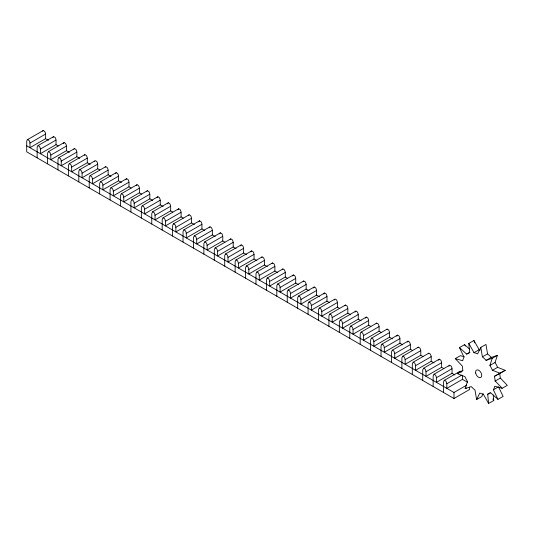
<?xml version="1.0" encoding="UTF-8"?>
<svg xmlns="http://www.w3.org/2000/svg" width="534" height="534" viewBox="0 0 534 534"><rect width="100%" height="100%" fill="white"/><g stroke="black" fill="none" stroke-linecap="round" stroke-linejoin="round"><path stroke-width="0.8" d="M469.62 387.223L469.62 389.48L453.987 398.511L26.7 151.816L26.72 141.196L27.267 139.768L43.221 130.55C46.538 131.224 45.41 136.417 45.597 138.66L29.964 147.684C29.777 145.442 30.905 140.248 27.588 139.574M483.103 393.685L481.755 396.608L476.595 399.545L475.02 390.087A22.795 13.724 60.3 0 1 471.308 386.569L465.154 388.632L467.51 381.49A22.795 13.724 60.3 0 1 464.967 376.644L457.344 373.653L462.497 370.716M489.892 365.436L492.241 358.294L497.401 355.357L495.045 362.499L489.892 365.436A22.795 13.724 60.3 0 1 492.435 370.282L500.058 373.273L505.211 370.336L497.588 367.339A22.795 13.724 60.3 0 0 495.045 362.499M52.873 137.592L53.647 136.57C56.964 137.245 55.83 142.431 56.017 144.674L40.39 153.699C40.204 151.456 41.332 146.269 38.014 145.595L37.14 147.21L37.12 157.83M63.292 143.613L64.067 142.585C67.384 143.259 66.256 148.452 66.443 150.695L50.81 159.719C50.623 157.477 51.751 152.283 48.434 151.609L47.559 153.231L47.546 163.851M94.558 161.662L94.745 161.175M115.404 173.697L116.172 172.669C119.496 173.343 118.361 178.536 118.548 180.779L102.915 189.804C102.728 187.561 103.863 182.368 100.539 181.694L99.671 183.316L99.651 193.935M125.824 179.711L126.598 178.69C129.916 179.364 128.787 184.55 128.974 186.793L113.342 195.818C113.155 193.575 114.283 188.389 110.965 187.714L110.091 189.33L110.071 199.95M136.243 185.725L137.018 184.704C140.335 185.378 139.207 190.571 139.394 192.807L123.761 201.832C123.574 199.596 124.702 194.403 121.385 193.729L120.51 195.344L120.497 205.964M157.089 197.76L157.864 196.739C161.181 197.413 160.046 202.6 160.233 204.842L144.607 213.867C144.42 211.631 145.548 206.438 142.231 205.764L141.356 207.379L141.336 217.999M167.509 203.781L168.283 202.753C171.601 203.427 170.473 208.62 170.66 210.863L155.027 219.888C154.84 217.645 155.968 212.452 152.651 211.778L151.776 213.4L151.763 224.02M177.935 209.795L178.703 208.774C182.021 209.448 180.892 214.635 181.079 216.877L165.447 225.902C165.26 223.659 166.388 218.473 163.07 217.799L162.202 219.414L162.182 230.034M198.775 221.83L199.549 220.802C202.867 221.477 201.739 226.67 201.925 228.912L186.293 237.937C186.106 235.694 187.234 230.508 183.916 229.834L183.042 231.449L183.028 242.069M209.194 227.844L209.969 226.823C213.286 227.497 212.158 232.684 212.345 234.927L196.712 243.951C196.525 241.715 197.653 236.522 194.336 235.848L193.462 237.463L193.448 248.083M219.621 233.865L220.388 232.837C223.713 233.512 222.578 238.705 222.765 240.947L207.132 249.972C206.945 247.729 208.08 242.536 204.756 241.862L203.888 243.484L203.868 254.104M240.46 245.9L241.234 244.872C244.552 245.547 243.424 250.74 243.611 252.976L227.978 262.007C227.791 259.764 228.919 254.571 225.602 253.897L224.727 255.519L224.714 266.139M250.887 251.914L251.654 250.893C254.972 251.561 253.844 256.754 254.03 258.997L238.398 268.021C238.211 265.778 239.339 260.592 236.021 259.918L235.154 261.533L235.134 272.153M292.572 275.985L293.34 274.957C296.664 275.631 295.529 280.824 295.716 283.06L280.083 292.091C279.896 289.849 281.031 284.655 277.707 283.981L276.839 285.603L276.819 296.223M313.411 288.013L314.186 286.992C317.503 287.666 316.375 292.859 316.562 295.095L300.929 304.12C300.742 301.884 301.87 296.69 298.553 296.016L297.678 297.632L297.665 308.252M323.838 294.034L324.605 293.006C327.929 293.68 326.795 298.873 326.982 301.116L311.349 310.141C311.162 307.898 312.297 302.705 308.972 302.03L308.105 303.652L308.085 314.272M334.257 300.048L334.444 299.567M355.103 312.083L355.871 311.062C359.188 311.736 358.06 316.922 358.247 319.165L342.614 328.19C342.428 325.947 343.556 320.76 340.238 320.086L339.37 321.702L339.35 332.322M365.523 318.097L366.297 317.076C369.615 317.75 368.48 322.943 368.667 325.179L353.041 334.204C352.854 331.968 353.982 326.775 350.664 326.1L349.79 327.716L349.77 338.336M396.789 336.153L397.556 335.125C400.88 335.799 399.746 340.992 399.933 343.235L384.3 352.26C384.113 350.017 385.248 344.824 381.923 344.15L381.056 345.772L381.036 356.392M407.208 342.167L407.983 341.146C411.3 341.82 410.172 347.007 410.359 349.249L394.726 358.274C394.539 356.031 395.667 350.845 392.35 350.171L391.475 351.786L391.462 362.406M438.474 360.216L439.248 359.195C442.566 359.869 441.438 365.056 441.625 367.299L425.992 376.323C425.805 374.087 426.933 368.894 423.616 368.22L422.741 369.835L422.721 380.455M448.894 366.237L449.668 365.209C452.986 365.883 451.857 371.077 452.044 373.319L436.411 382.344C436.225 380.101 437.353 374.908 434.035 374.234L433.161 375.856L433.147 386.476M497.401 355.357L491.247 357.42A22.795 13.724 60.3 0 0 487.535 353.902L485.96 344.443L480.807 347.38L477.596 353.875A22.795 13.724 60.3 0 0 474.052 352.734L468.799 343.455L473.952 340.518L479.205 349.797A22.795 13.724 60.3 0 1 480.2 350.017M476.595 399.545L479.806 393.057A22.795 13.724 60.3 0 0 483.35 394.192L488.603 403.47L493.756 400.533L493.236 395.1M42.64 131.09L43.221 130.55M73.906 149.14L74.486 148.606C77.804 149.28 76.676 154.466 76.863 156.709L61.23 165.734C61.043 163.491 62.171 158.304 58.853 157.63L57.986 159.245L57.966 169.865M84.325 155.16L84.906 154.62C88.23 155.294 87.095 160.487 87.282 162.723L71.649 171.748C71.463 169.512 72.597 164.318 69.273 163.644L68.405 165.26L68.385 175.88M105.165 167.195L105.752 166.655C109.07 167.329 107.941 172.515 108.128 174.758L92.495 183.783C92.309 181.54 93.437 176.353 90.119 175.679L89.245 177.295L89.231 187.915M146.857 191.259L147.437 190.718C150.755 191.392 149.627 196.585 149.814 198.828L134.181 207.853C133.994 205.61 135.122 200.417 131.805 199.749L130.937 201.365L130.917 211.985M188.542 215.329L189.123 214.788C192.447 215.462 191.312 220.655 191.499 222.892L175.866 231.923C175.679 229.68 176.814 224.487 173.49 223.813L172.622 225.428L172.602 236.055M230.227 239.399L230.815 238.858C234.132 239.532 233.004 244.719 233.191 246.962L217.558 255.986C217.371 253.743 218.499 248.557 215.182 247.883L214.308 249.498L214.288 260.118M261.493 257.448L262.081 256.907C265.398 257.582 264.263 262.768 264.45 265.011L248.824 274.035C248.637 271.799 249.765 266.606 246.448 265.932L245.573 267.547L245.553 278.167M271.913 263.462L272.5 262.922C275.818 263.596 274.69 268.789 274.877 271.032L259.244 280.056C259.057 277.813 260.185 272.62 256.867 271.946L255.993 273.568L255.98 284.188M282.339 269.483L282.92 268.942C286.237 269.617 285.109 274.803 285.296 277.046L269.663 286.07C269.476 283.828 270.604 278.641 267.287 277.967L266.419 279.582L266.399 290.202M303.178 281.511L303.766 280.977C307.083 281.645 305.955 286.838 306.142 289.081L290.509 298.106C290.322 295.863 291.451 290.676 288.133 290.002L287.259 291.617L287.245 302.237M344.864 305.582L345.451 305.041C348.769 305.715 347.641 310.908 347.828 313.151L332.195 322.176C332.008 319.933 333.136 314.74 329.818 314.065L328.944 315.687L328.931 326.307M376.13 323.631L376.717 323.09C380.034 323.764 378.906 328.957 379.093 331.2L363.46 340.225C363.274 337.982 364.402 332.789 361.084 332.121L360.21 333.737L360.196 344.357M386.556 329.652L387.137 329.111C390.454 329.785 389.326 334.972 389.513 337.214L373.88 346.239C373.693 343.996 374.821 338.81 371.504 338.135L370.636 339.751L370.616 350.371M417.815 347.701L418.402 347.16C421.72 347.834 420.592 353.027 420.779 355.264L405.146 364.295C404.959 362.052 406.087 356.859 402.769 356.185L401.895 357.8L401.882 368.42M428.241 353.715L428.822 353.174C432.146 353.848 431.011 359.042 431.198 361.284L415.565 370.309C415.379 368.066 416.513 362.873 413.189 362.206L412.321 363.821L412.301 374.441M459.507 371.771L460.455 371.203L461.59 372.098M79.7 169.665C83.017 170.333 81.889 175.526 82.076 177.769L97.709 168.744C97.522 166.501 98.65 161.308 95.332 160.634L79.372 169.852L78.825 171.281L78.812 181.9M319.399 308.051C322.716 308.725 321.588 313.912 321.775 316.155L337.408 307.13C337.221 304.887 338.349 299.701 335.032 299.027L319.072 308.245L318.524 309.667L318.504 320.287M460.088 371.23L444.134 380.448L443.587 381.87L443.567 392.49M29.964 143.072L45.597 134.047M38.014 145.595L53.647 136.57M40.39 149.086L56.017 140.062M48.434 151.609L64.067 142.585M50.81 155.107L66.443 146.076M58.853 157.63L74.486 148.606M61.23 161.121L76.863 152.097M69.273 163.644L84.906 154.62M71.649 167.135L87.282 158.111M82.076 173.156L97.709 164.132M90.119 175.679L105.752 166.655M92.495 179.17L108.128 170.146M100.539 181.694L116.172 172.669M102.915 185.191L118.548 176.16M110.965 187.714L126.598 178.69M113.342 191.205L128.974 182.181M121.385 193.729L137.018 184.704M123.761 197.22L139.394 188.195M131.805 199.749L147.437 190.718M134.181 203.24L149.814 194.216M142.231 205.764L157.864 196.739M144.607 209.255L160.233 200.23M152.651 211.778L168.283 202.753M155.027 215.275L170.66 206.251M163.07 217.799L178.703 208.774M165.447 221.29L181.079 212.265M173.49 223.813L189.123 214.788M175.866 227.304L191.499 218.279M183.916 229.834L199.549 220.802M186.293 233.325L201.925 224.3M194.336 235.848L209.969 226.823M196.712 239.339L212.345 230.314M204.756 241.862L220.388 232.837M207.132 245.36L222.765 236.335M215.182 247.883L230.815 238.858M217.558 251.374L233.191 242.349M225.602 253.897L241.234 244.872M227.978 257.388L243.611 248.363M236.021 259.918L251.654 250.893M238.398 263.409L254.03 254.384M246.448 265.932L262.081 256.907M248.824 269.423L264.45 260.398M256.867 271.946L272.5 262.922M259.244 275.444L274.877 266.419M267.287 277.967L282.92 268.942M269.663 281.458L285.296 272.433M277.707 283.981L293.34 274.957M280.083 287.479L295.716 278.448M288.133 290.002L303.766 280.977M290.509 293.493L306.142 284.468M298.553 296.016L314.186 286.992M300.929 299.507L316.562 290.483M308.972 302.03L324.605 293.006M311.349 305.528L326.982 296.503M321.775 311.542L337.408 302.518M329.818 314.065L345.451 305.041M332.195 317.563L347.828 308.532M340.238 320.086L355.871 311.062M342.614 323.577L358.247 314.553M350.664 326.1L366.297 317.076M353.041 329.591L368.667 320.567M361.084 332.121L376.717 323.09M363.46 335.612L379.093 326.588M371.504 338.135L387.137 329.111M373.88 341.627L389.513 332.602M381.923 344.15L397.556 335.125M384.3 347.647L399.933 338.616M392.35 350.171L407.983 341.146M394.726 353.662L410.359 344.637M402.769 356.185L418.402 347.16M405.146 359.676L420.779 350.651M413.189 362.206L428.822 353.174M415.565 365.697L431.198 356.672M423.616 368.22L439.248 359.195M425.992 371.711L441.625 362.686M434.035 374.234L449.668 365.209M436.411 377.732L452.044 368.707M467.477 382.224L462.464 379.334L446.831 388.358L446.831 383.746L461.756 375.128M26.7 145.795L453.987 392.49L466.776 385.107M464.133 356.739L460.408 355.684L455.255 358.628L462.698 360.73A22.795 13.724 60.3 0 1 464.033 357.133L459.447 347.574L464.607 344.63L469.426 349.002M459.447 347.574L466.683 354.129L469.9 352.286M473.885 352.707L479.038 349.763M492.241 358.294L486.094 360.363A22.795 13.724 60.3 0 0 482.382 356.846L487.535 353.902M486.094 360.363L491.247 357.42M492.435 370.282L497.588 367.339M465.154 388.632L466.442 387.898M499.557 373.239L499.604 373.46A22.795 13.724 60.3 0 1 500.238 377.912L507.3 385.361L502.147 388.305L495.085 380.849A22.795 13.724 60.3 0 0 494.451 376.397L505.211 370.336M495.098 381.056L500.251 378.112M497.955 399.359L493.363 389.793L498.522 386.856L503.108 396.415L497.955 399.359L490.719 392.804A22.795 13.724 60.3 0 1 487.702 394.159L488.603 403.47M487.702 394.159L490.285 392.69M457.344 373.653L462.951 370.529A22.795 13.724 60.3 0 1 462.317 366.077L455.255 358.628M494.404 376.183L500.058 373.273M444.455 380.255L445.963 381.122L446.831 383.746M502.147 388.305L494.704 386.195A22.795 13.724 60.3 0 1 493.363 389.793M45.597 138.66L48.46 140.308M56.017 144.674L58.166 145.915M66.443 150.695L69.307 152.344M76.863 156.709L79.726 158.364M87.282 162.723L90.146 164.379M97.709 168.744L99.851 169.979M108.128 174.758L110.992 176.414M118.548 180.779L121.412 182.428M128.974 186.793L131.117 188.035M139.394 192.807L141.537 194.049M149.814 198.828L152.677 200.477M160.233 204.842L163.097 206.498M170.66 210.863L172.802 212.098M181.079 216.877L183.229 218.119M191.499 222.892L194.363 224.547M201.925 228.912L204.782 230.561M212.345 234.927L215.209 236.582M222.765 240.947L224.914 242.182M233.191 246.962L236.048 248.617M243.611 252.976L246.474 254.631M254.03 258.997L256.894 260.645M264.45 265.011L267.314 266.666M274.877 271.032L277.74 272.68M285.296 277.046L287.446 278.287M295.716 283.06L298.579 284.715M306.142 289.081L308.999 290.73M316.562 295.095L319.425 296.75M326.982 301.116L329.131 302.351M337.408 307.13L339.551 308.372M347.828 313.151L350.691 314.8M358.247 319.165L361.111 320.821M368.667 325.179L370.816 326.421M379.093 331.2L381.236 332.435M389.513 337.214L392.377 338.87M399.933 343.235L402.796 344.884M410.359 349.249L412.502 350.491M420.779 355.264L422.928 356.505M431.198 361.284L434.062 362.933M441.625 367.299L443.767 368.54M452.044 373.319L454.908 374.968M492.975 399.112L493.756 400.533L493.242 398.971M464.607 344.63L465.308 346.105M473.952 340.518L474.726 342.848M480.807 347.38L482.382 356.846M468.799 343.455L469.693 352.774A22.795 13.724 60.3 0 0 466.683 354.129M462.464 375.489L462.464 379.334M453.987 392.49L453.987 398.511M475.674 373.039A4.285 2.577 60.3 0 0 480.794 377.511A4.285 2.577 60.3 0 0 479.552 370.83A4.285 2.577 60.3 0 0 475.674 373.039"/></g></svg>
